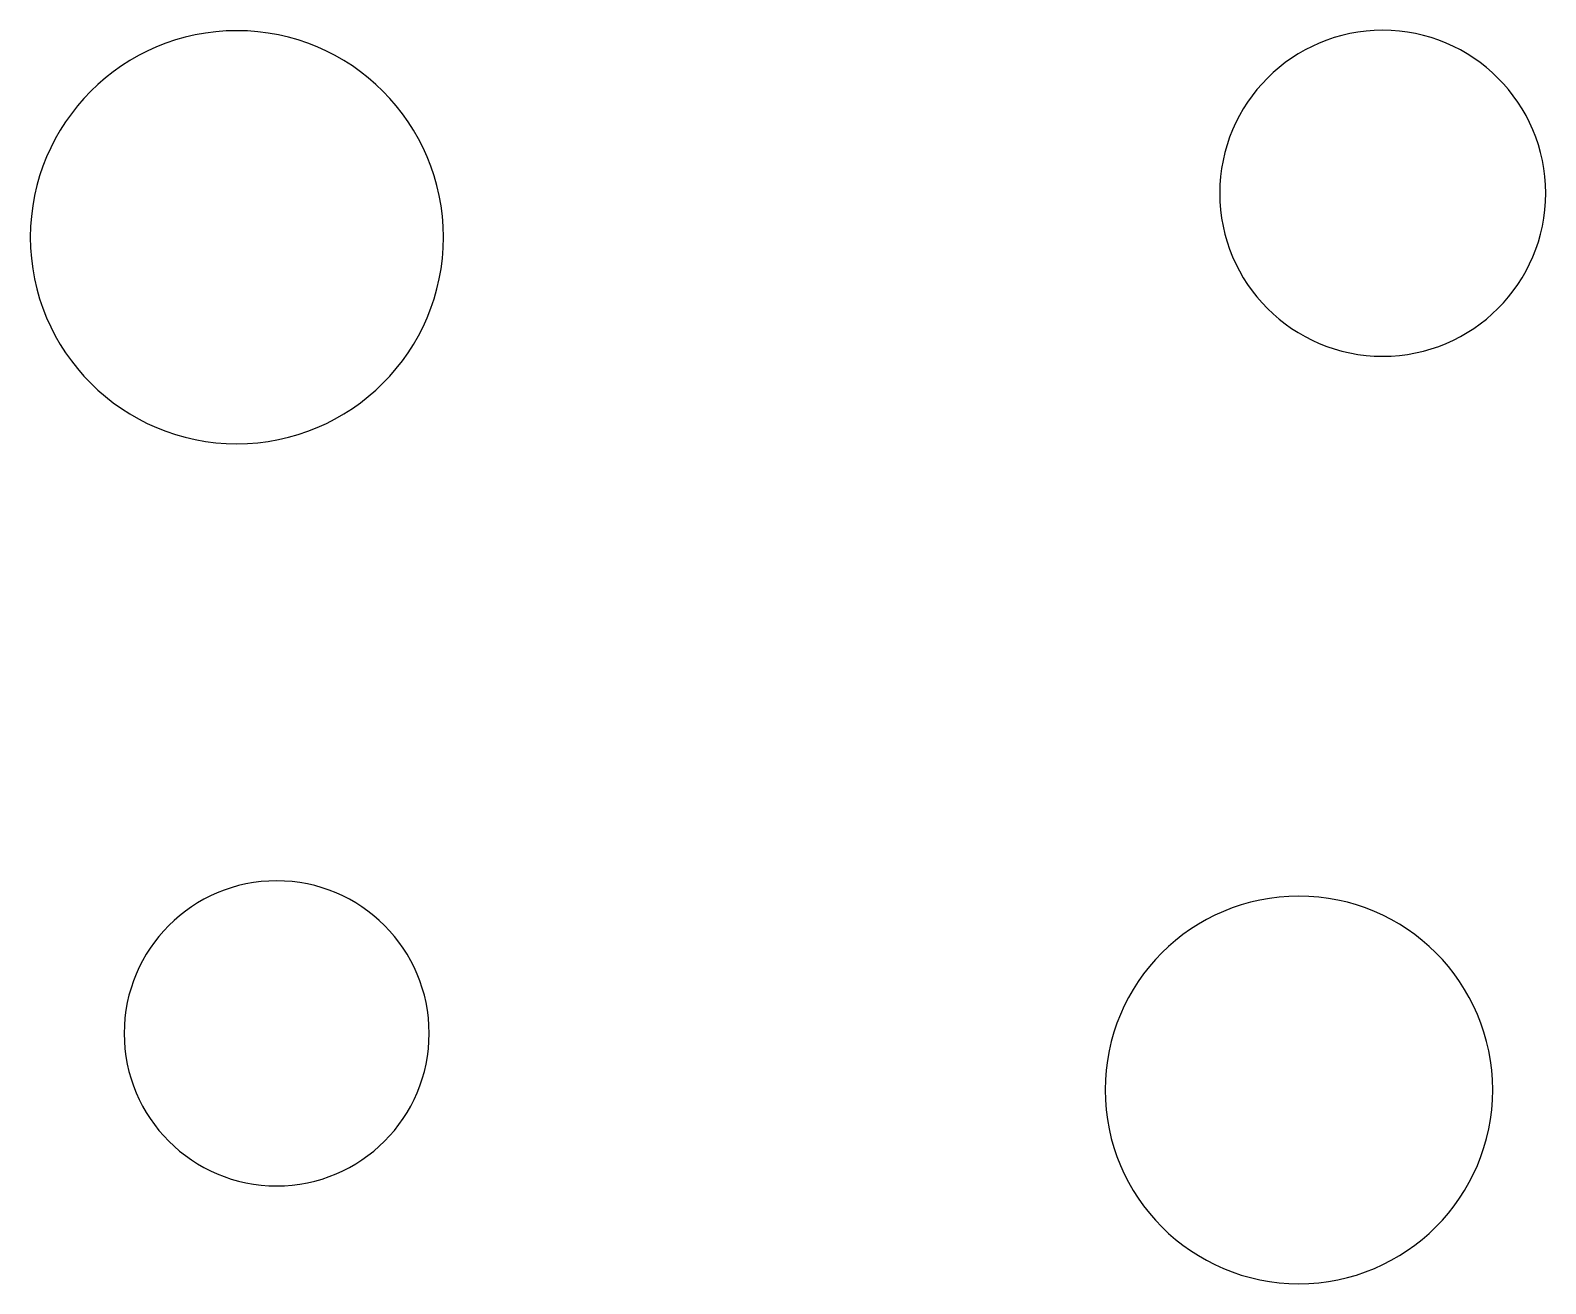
# Model space of a CAD drawing. Extents: x -72 to 72, y -60 to 60.
import ezdxf

# ---------------------------------------------------------------- set-up
doc = ezdxf.new("R2010")
doc.units = 0
doc.layers.get('0').update_dxf_attribs({"linetype": 'CONTINUOUS'})

msp = doc.modelspace()

# ---------------------------------------------------------------- linework, layer by layer
at = {"true_color": 0x000000}
for centre, radius, start, end in [((-52.62, 40.07), 19.72, 90, 180), ((-52.62, 40.07), 19.72, 0, 90), ((56.78, 44.27), 15.56, 90, 180), ((56.78, 44.27), 15.56, 0, 90), ((56.78, 44.27), 15.56, 180, -90), ((56.78, 44.27), 15.56, -90, 0), ((-52.62, 40.07), 19.72, 180, -90), ((-52.62, 40.07), 19.72, -90, 0), ((-48.82, -35.93), 14.56, 90, 180), ((-48.82, -35.93), 14.56, 0, 90), ((48.78, -41.33), 18.5, 90, 180), ((48.78, -41.33), 18.5, 0, 90), ((-48.82, -35.93), 14.56, 180, -90), ((-48.82, -35.93), 14.56, -90, 0), ((48.78, -41.33), 18.5, 180, -90), ((48.78, -41.33), 18.5, -90, 0)]:
    msp.add_arc(centre, radius, start, end, dxfattribs=at)

doc.saveas('drawing.dxf')
